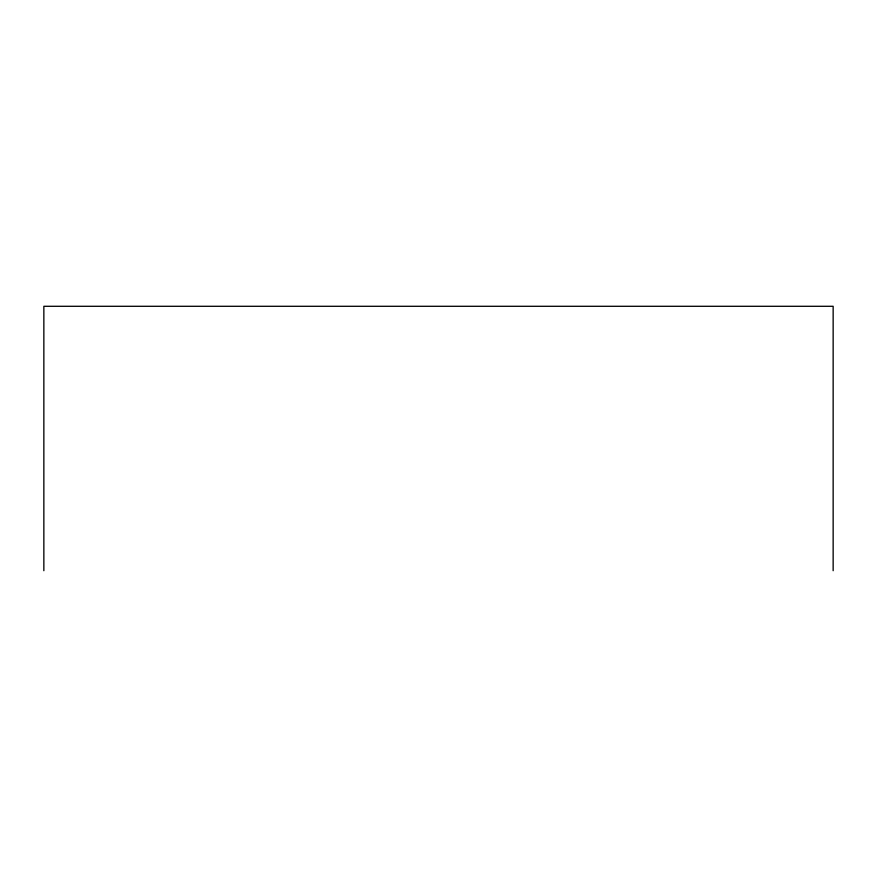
<?xml version="1.0" encoding="UTF-8"?>
<svg xmlns="http://www.w3.org/2000/svg" width="877" height="877" viewBox="0 0 877 877"><rect width="100%" height="100%" fill="white"/><g stroke="black" fill="none" stroke-linecap="round" stroke-linejoin="round"><path stroke-width="1.32" d="M833.15 570.708L833.15 306.292L43.85 306.292L43.85 570.708"/></g></svg>
